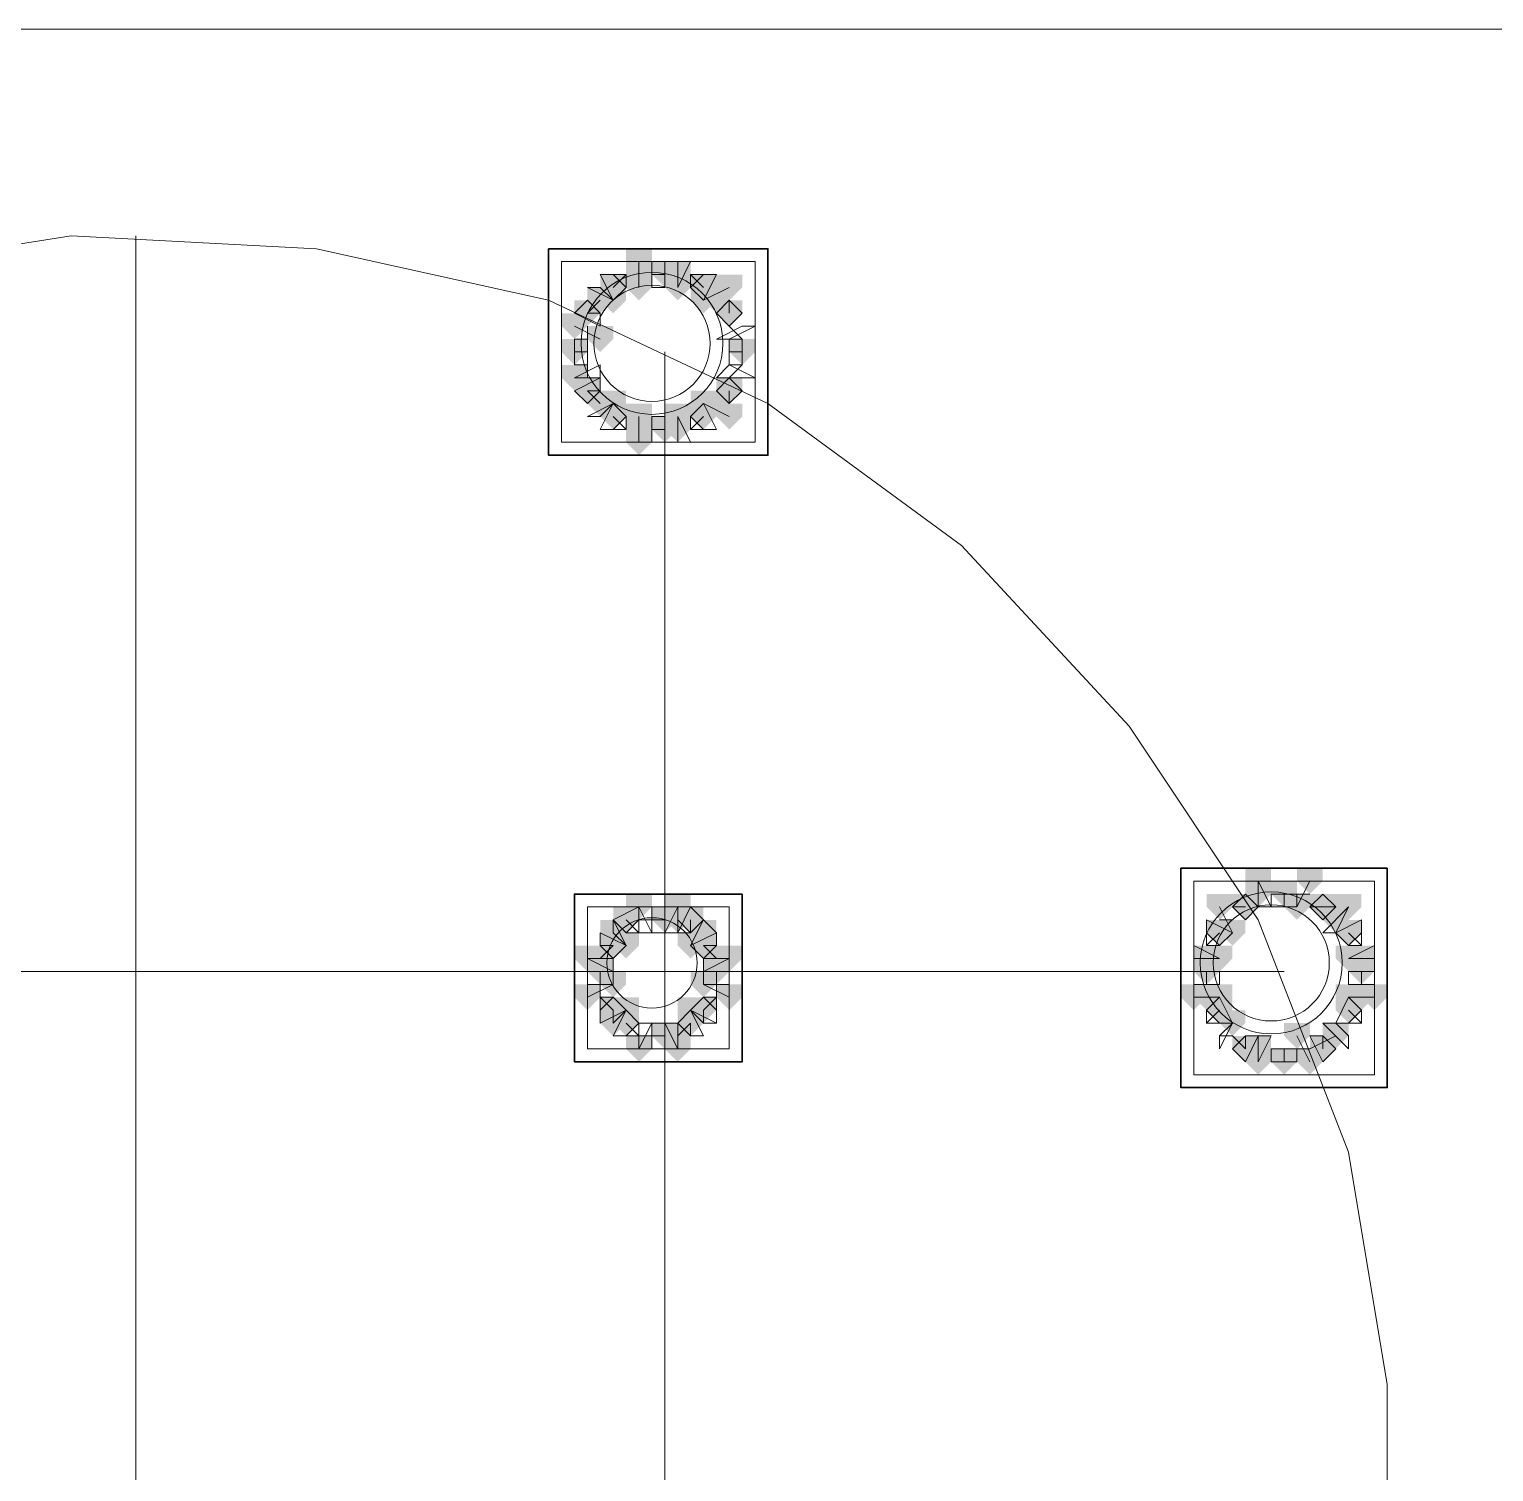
# Model space of a CAD drawing. Header units: millimetres. Extents: x 2315 to 4619, y 1334 to 1897.
# Drawn here: x 3877.55 to 3884.48, y 1554.84 to 1561.67 of the extents above; entities that cross this region are included whole.
import ezdxf

# ---------------------------------------------------------------- set-up
doc = ezdxf.new("R2010")
doc.units = ezdxf.units.MM
doc.linetypes.add('PDF_IMPORT', pattern=[1, 0.8, -0.2])
for name, color, linetype, true_color in [('PDF_10', 7, 'Continuous', 0x00b85c), ('PDF_AXIS', 7, 'Continuous', 0x00b85c), ('PDF_柱构件', 7, 'Continuous', 0x00b85c), ('PDF_转运站初步方案', 7, 'Continuous', 0x00b85c)]:
    doc.layers.add(name, color=color, linetype=linetype, true_color=true_color)
doc.layers.add('PDF_中心线层', color=1, linetype='Continuous')
doc.layers.add('PDF_粗实线层', color=7, linetype='Continuous')

msp = doc.modelspace()

# ---------------------------------------------------------------- hatches: boundary and pattern name
at = {"layer": 'PDF_10', "transparency": 33554559}
for points in [[(3880.5544, 1560.5703), (3880.4933, 1560.5703), (3880.4933, 1560.5093), (3880.5544, 1560.4482), (3880.6155, 1560.5093), (3880.6155, 1560.5703)], [(3880.5544, 1560.5703), (3880.4933, 1560.5703), (3880.4933, 1560.5093), (3880.5544, 1560.4482), (3880.6155, 1560.5093), (3880.6155, 1560.5703)], [(3880.3101, 1560.5093), (3880.249, 1560.5093), (3880.249, 1560.4482), (3880.3101, 1560.3871), (3880.3711, 1560.4482), (3880.3711, 1560.5093)], [(3880.3101, 1560.5093), (3880.249, 1560.5093), (3880.249, 1560.4482), (3880.3101, 1560.3871), (3880.3711, 1560.4482), (3880.3711, 1560.5093)], [(3880.7376, 1560.5093), (3880.6765, 1560.5093), (3880.6765, 1560.4482), (3880.7376, 1560.3871), (3880.7987, 1560.4482), (3880.7987, 1560.5093)], [(3880.7376, 1560.5093), (3880.6765, 1560.5093), (3880.6765, 1560.4482), (3880.7376, 1560.3871), (3880.7987, 1560.4482), (3880.7987, 1560.5093)], [(3880.1879, 1560.3871), (3880.1268, 1560.3871), (3880.1268, 1560.326), (3880.1879, 1560.2649), (3880.249, 1560.326), (3880.249, 1560.3871)], [(3880.1879, 1560.3871), (3880.1268, 1560.3871), (3880.1268, 1560.326), (3880.1879, 1560.2649), (3880.249, 1560.326), (3880.249, 1560.3871)], [(3880.8598, 1560.3871), (3880.7987, 1560.3871), (3880.7987, 1560.326), (3880.8598, 1560.2649), (3880.9209, 1560.326), (3880.9209, 1560.3871)], [(3880.8598, 1560.3871), (3880.7987, 1560.3871), (3880.7987, 1560.326), (3880.8598, 1560.2649), (3880.9209, 1560.326), (3880.9209, 1560.3871)], [(3880.8598, 1560.3871), (3880.7987, 1560.3871), (3880.7987, 1560.326), (3880.8598, 1560.2649), (3880.9209, 1560.326), (3880.9209, 1560.3871)], [(3880.1268, 1560.2039), (3880.0657, 1560.2039), (3880.0657, 1560.1428), (3880.1268, 1560.0817), (3880.1879, 1560.1428), (3880.1879, 1560.2039)], [(3880.1268, 1560.2039), (3880.0657, 1560.2039), (3880.0657, 1560.1428), (3880.1268, 1560.0817), (3880.1879, 1560.1428), (3880.1879, 1560.2039)], [(3880.9209, 1560.2039), (3880.8598, 1560.2039), (3880.8598, 1560.1428), (3880.9209, 1560.0817), (3880.9819, 1560.1428), (3880.9819, 1560.2039)], [(3880.9209, 1560.2039), (3880.8598, 1560.2039), (3880.8598, 1560.1428), (3880.9209, 1560.0817), (3880.9819, 1560.1428), (3880.9819, 1560.2039)], [(3880.1879, 1560.0206), (3880.1268, 1560.0206), (3880.1268, 1559.9595), (3880.1879, 1559.8985), (3880.249, 1559.9595), (3880.249, 1560.0206)], [(3880.1879, 1560.0206), (3880.1268, 1560.0206), (3880.1268, 1559.9595), (3880.1879, 1559.8985), (3880.249, 1559.9595), (3880.249, 1560.0206)], [(3880.8598, 1560.0206), (3880.7987, 1560.0206), (3880.7987, 1559.9595), (3880.8598, 1559.8985), (3880.9209, 1559.9595), (3880.9209, 1560.0206)], [(3880.8598, 1560.0206), (3880.7987, 1560.0206), (3880.7987, 1559.9595), (3880.8598, 1559.8985), (3880.9209, 1559.9595), (3880.9209, 1560.0206)], [(3880.8598, 1560.0206), (3880.7987, 1560.0206), (3880.7987, 1559.9595), (3880.8598, 1559.8985), (3880.9209, 1559.9595), (3880.9209, 1560.0206)], [(3880.3101, 1559.8985), (3880.249, 1559.8985), (3880.249, 1559.8374), (3880.3101, 1559.7763), (3880.3711, 1559.8374), (3880.3711, 1559.8985)], [(3880.3101, 1559.8985), (3880.249, 1559.8985), (3880.249, 1559.8374), (3880.3101, 1559.7763), (3880.3711, 1559.8374), (3880.3711, 1559.8985)], [(3880.7376, 1559.8985), (3880.6765, 1559.8985), (3880.6765, 1559.8374), (3880.7376, 1559.7763), (3880.7987, 1559.8374), (3880.7987, 1559.8985)], [(3880.7376, 1559.8985), (3880.6765, 1559.8985), (3880.6765, 1559.8374), (3880.7376, 1559.7763), (3880.7987, 1559.8374), (3880.7987, 1559.8985)], [(3880.5544, 1559.8374), (3880.4933, 1559.8374), (3880.4933, 1559.7763), (3880.5544, 1559.7152), (3880.6155, 1559.7763), (3880.6155, 1559.8374)], [(3880.5544, 1559.8374), (3880.4933, 1559.8374), (3880.4933, 1559.7763), (3880.5544, 1559.7152), (3880.6155, 1559.7763), (3880.6155, 1559.8374)], [(3883.4863, 1557.6385), (3883.4252, 1557.6385), (3883.4252, 1557.5774), (3883.4863, 1557.5163), (3883.5474, 1557.5774), (3883.5474, 1557.6385)], [(3883.4863, 1557.6385), (3883.4252, 1557.6385), (3883.4252, 1557.5774), (3883.4863, 1557.5163), (3883.5474, 1557.5774), (3883.5474, 1557.6385)], [(3883.303, 1557.5774), (3883.2419, 1557.5774), (3883.2419, 1557.5163), (3883.303, 1557.4552), (3883.3641, 1557.5163), (3883.3641, 1557.5774)], [(3883.303, 1557.5774), (3883.2419, 1557.5774), (3883.2419, 1557.5163), (3883.303, 1557.4552), (3883.3641, 1557.5163), (3883.3641, 1557.5774)], [(3883.303, 1557.5774), (3883.2419, 1557.5774), (3883.2419, 1557.5163), (3883.303, 1557.4552), (3883.3641, 1557.5163), (3883.3641, 1557.5774)], [(3883.6695, 1557.5774), (3883.6084, 1557.5774), (3883.6084, 1557.5163), (3883.6695, 1557.4552), (3883.7306, 1557.5163), (3883.7306, 1557.5774)], [(3883.6695, 1557.5774), (3883.6084, 1557.5774), (3883.6084, 1557.5163), (3883.6695, 1557.4552), (3883.7306, 1557.5163), (3883.7306, 1557.5774)], [(3883.6695, 1557.5774), (3883.6084, 1557.5774), (3883.6084, 1557.5163), (3883.6695, 1557.4552), (3883.7306, 1557.5163), (3883.7306, 1557.5774)], [(3880.3711, 1557.5163), (3880.3101, 1557.5163), (3880.3101, 1557.4552), (3880.3711, 1557.3941), (3880.4322, 1557.4552), (3880.4322, 1557.5163)], [(3880.3711, 1557.5163), (3880.3101, 1557.5163), (3880.3101, 1557.4552), (3880.3711, 1557.3941), (3880.4322, 1557.4552), (3880.4322, 1557.5163)], [(3880.5544, 1557.5163), (3880.4933, 1557.5163), (3880.4933, 1557.4552), (3880.5544, 1557.3941), (3880.6155, 1557.4552), (3880.6155, 1557.5163)], [(3880.5544, 1557.5163), (3880.4933, 1557.5163), (3880.4933, 1557.4552), (3880.5544, 1557.3941), (3880.6155, 1557.4552), (3880.6155, 1557.5163)], [(3880.6765, 1557.5163), (3880.6155, 1557.5163), (3880.6155, 1557.4552), (3880.6765, 1557.3941), (3880.7376, 1557.4552), (3880.7376, 1557.5163)], [(3880.6765, 1557.5163), (3880.6155, 1557.5163), (3880.6155, 1557.4552), (3880.6765, 1557.3941), (3880.7376, 1557.4552), (3880.7376, 1557.5163)], [(3883.1809, 1557.4552), (3883.1198, 1557.4552), (3883.1198, 1557.3941), (3883.1809, 1557.333), (3883.2419, 1557.3941), (3883.2419, 1557.4552)], [(3883.1809, 1557.4552), (3883.1198, 1557.4552), (3883.1198, 1557.3941), (3883.1809, 1557.333), (3883.2419, 1557.3941), (3883.2419, 1557.4552)], [(3883.7917, 1557.4552), (3883.7306, 1557.4552), (3883.7306, 1557.3941), (3883.7917, 1557.333), (3883.8528, 1557.3941), (3883.8528, 1557.4552)], [(3883.7917, 1557.4552), (3883.7306, 1557.4552), (3883.7306, 1557.3941), (3883.7917, 1557.333), (3883.8528, 1557.3941), (3883.8528, 1557.4552)], [(3880.3101, 1557.3941), (3880.249, 1557.3941), (3880.249, 1557.333), (3880.3101, 1557.272), (3880.3711, 1557.333), (3880.3711, 1557.3941)], [(3880.3101, 1557.3941), (3880.249, 1557.3941), (3880.249, 1557.333), (3880.3101, 1557.272), (3880.3711, 1557.333), (3880.3711, 1557.3941)], [(3880.7376, 1557.3941), (3880.6765, 1557.3941), (3880.6765, 1557.333), (3880.7376, 1557.272), (3880.7987, 1557.333), (3880.7987, 1557.3941)], [(3880.7376, 1557.3941), (3880.6765, 1557.3941), (3880.6765, 1557.333), (3880.7376, 1557.272), (3880.7987, 1557.333), (3880.7987, 1557.3941)], [(3880.249, 1557.272), (3880.1879, 1557.272), (3880.1879, 1557.2109), (3880.249, 1557.1498), (3880.3101, 1557.2109), (3880.3101, 1557.272)], [(3880.249, 1557.272), (3880.1879, 1557.272), (3880.1879, 1557.2109), (3880.249, 1557.1498), (3880.3101, 1557.2109), (3880.3101, 1557.272)], [(3880.249, 1557.272), (3880.1879, 1557.272), (3880.1879, 1557.2109), (3880.249, 1557.1498), (3880.3101, 1557.2109), (3880.3101, 1557.272)], [(3880.7987, 1557.272), (3880.7376, 1557.272), (3880.7376, 1557.2109), (3880.7987, 1557.1498), (3880.8598, 1557.2109), (3880.8598, 1557.272)], [(3880.7987, 1557.272), (3880.7376, 1557.272), (3880.7376, 1557.2109), (3880.7987, 1557.1498), (3880.8598, 1557.2109), (3880.8598, 1557.272)], [(3880.7987, 1557.272), (3880.7376, 1557.272), (3880.7376, 1557.2109), (3880.7987, 1557.1498), (3880.8598, 1557.2109), (3880.8598, 1557.272)], [(3883.1198, 1557.272), (3883.0587, 1557.272), (3883.0587, 1557.2109), (3883.1198, 1557.1498), (3883.1809, 1557.2109), (3883.1809, 1557.272)], [(3883.1198, 1557.272), (3883.0587, 1557.272), (3883.0587, 1557.2109), (3883.1198, 1557.1498), (3883.1809, 1557.2109), (3883.1809, 1557.272)], [(3883.8528, 1557.272), (3883.7917, 1557.272), (3883.7917, 1557.2109), (3883.8528, 1557.1498), (3883.9138, 1557.2109), (3883.9138, 1557.272)], [(3883.8528, 1557.272), (3883.7917, 1557.272), (3883.7917, 1557.2109), (3883.8528, 1557.1498), (3883.9138, 1557.2109), (3883.9138, 1557.272)], [(3883.8528, 1557.272), (3883.7917, 1557.272), (3883.7917, 1557.2109), (3883.8528, 1557.1498), (3883.9138, 1557.2109), (3883.9138, 1557.272)], [(3880.3101, 1557.0887), (3880.249, 1557.0887), (3880.249, 1557.0276), (3880.3101, 1556.9666), (3880.3711, 1557.0276), (3880.3711, 1557.0887)], [(3880.3101, 1557.0887), (3880.249, 1557.0887), (3880.249, 1557.0276), (3880.3101, 1556.9666), (3880.3711, 1557.0276), (3880.3711, 1557.0887)], [(3880.7376, 1557.0887), (3880.6765, 1557.0887), (3880.6765, 1557.0276), (3880.7376, 1556.9666), (3880.7987, 1557.0276), (3880.7987, 1557.0887)], [(3880.7376, 1557.0887), (3880.6765, 1557.0887), (3880.6765, 1557.0276), (3880.7376, 1556.9666), (3880.7987, 1557.0276), (3880.7987, 1557.0887)], [(3883.1809, 1557.0887), (3883.1198, 1557.0887), (3883.1198, 1557.0276), (3883.1809, 1556.9666), (3883.2419, 1557.0276), (3883.2419, 1557.0887)], [(3883.1809, 1557.0887), (3883.1198, 1557.0887), (3883.1198, 1557.0276), (3883.1809, 1556.9666), (3883.2419, 1557.0276), (3883.2419, 1557.0887)], [(3883.7917, 1557.0887), (3883.7306, 1557.0887), (3883.7306, 1557.0276), (3883.7917, 1556.9666), (3883.8528, 1557.0276), (3883.8528, 1557.0887)], [(3883.7917, 1557.0887), (3883.7306, 1557.0887), (3883.7306, 1557.0276), (3883.7917, 1556.9666), (3883.8528, 1557.0276), (3883.8528, 1557.0887)], [(3880.3711, 1557.0276), (3880.3101, 1557.0276), (3880.3101, 1556.9666), (3880.3711, 1556.9055), (3880.4322, 1556.9666), (3880.4322, 1557.0276)], [(3880.3711, 1557.0276), (3880.3101, 1557.0276), (3880.3101, 1556.9666), (3880.3711, 1556.9055), (3880.4322, 1556.9666), (3880.4322, 1557.0276)], [(3880.6765, 1557.0276), (3880.6155, 1557.0276), (3880.6155, 1556.9666), (3880.6765, 1556.9055), (3880.7376, 1556.9666), (3880.7376, 1557.0276)], [(3880.6765, 1557.0276), (3880.6155, 1557.0276), (3880.6155, 1556.9666), (3880.6765, 1556.9055), (3880.7376, 1556.9666), (3880.7376, 1557.0276)], [(3880.5544, 1556.9666), (3880.4933, 1556.9666), (3880.4933, 1556.9055), (3880.5544, 1556.8444), (3880.6155, 1556.9055), (3880.6155, 1556.9666)], [(3880.5544, 1556.9666), (3880.4933, 1556.9666), (3880.4933, 1556.9055), (3880.5544, 1556.8444), (3880.6155, 1556.9055), (3880.6155, 1556.9666)], [(3883.303, 1556.9055), (3883.2419, 1556.9055), (3883.2419, 1556.8444), (3883.303, 1556.7833), (3883.3641, 1556.8444), (3883.3641, 1556.9055)], [(3883.303, 1556.9055), (3883.2419, 1556.9055), (3883.2419, 1556.8444), (3883.303, 1556.7833), (3883.3641, 1556.8444), (3883.3641, 1556.9055)], [(3883.4863, 1556.8444), (3883.4252, 1556.8444), (3883.4252, 1556.7833), (3883.4863, 1556.7222), (3883.5474, 1556.7833), (3883.5474, 1556.8444)], [(3883.4863, 1556.8444), (3883.4252, 1556.8444), (3883.4252, 1556.7833), (3883.4863, 1556.7222), (3883.5474, 1556.7833), (3883.5474, 1556.8444)], [(3883.6695, 1556.9055), (3883.6084, 1556.9055), (3883.6084, 1556.8444), (3883.6695, 1556.7833), (3883.7306, 1556.8444), (3883.7306, 1556.9055)], [(3883.6695, 1556.9055), (3883.6084, 1556.9055), (3883.6084, 1556.8444), (3883.6695, 1556.7833), (3883.7306, 1556.8444), (3883.7306, 1556.9055)]]:
    msp.add_hatch(color=6, dxfattribs=at).paths.add_polyline_path(points)
at = {"layer": 'PDF_柱构件', "transparency": 33554559}
for points in [[(3880.4322, 1560.6314), (3880.3711, 1560.6314), (3880.3711, 1560.5703), (3880.4322, 1560.5093), (3880.4933, 1560.5703), (3880.4933, 1560.6314)], [(3880.4322, 1560.5703), (3880.3711, 1560.5703), (3880.3711, 1560.5093), (3880.4322, 1560.4482), (3880.4933, 1560.5093), (3880.4933, 1560.5703)], [(3880.6155, 1560.5703), (3880.5544, 1560.5703), (3880.5544, 1560.5093), (3880.6155, 1560.4482), (3880.6765, 1560.5093), (3880.6765, 1560.5703)], [(3880.249, 1560.4482), (3880.1879, 1560.4482), (3880.1879, 1560.3871), (3880.249, 1560.326), (3880.3101, 1560.3871), (3880.3101, 1560.4482)], [(3880.3101, 1560.4482), (3880.249, 1560.4482), (3880.249, 1560.3871), (3880.3101, 1560.326), (3880.3711, 1560.3871), (3880.3711, 1560.4482)], [(3880.4322, 1560.5093), (3880.3711, 1560.5093), (3880.3711, 1560.4482), (3880.4322, 1560.3871), (3880.4933, 1560.4482), (3880.4933, 1560.5093)], [(3880.6155, 1560.5093), (3880.5544, 1560.5093), (3880.5544, 1560.4482), (3880.6155, 1560.3871), (3880.6765, 1560.4482), (3880.6765, 1560.5093)], [(3880.7376, 1560.4482), (3880.6765, 1560.4482), (3880.6765, 1560.3871), (3880.7376, 1560.326), (3880.7987, 1560.3871), (3880.7987, 1560.4482)], [(3880.7987, 1560.4482), (3880.7376, 1560.4482), (3880.7376, 1560.3871), (3880.7987, 1560.326), (3880.8598, 1560.3871), (3880.8598, 1560.4482)], [(3880.8598, 1560.5093), (3880.7987, 1560.5093), (3880.7987, 1560.4482), (3880.8598, 1560.3871), (3880.9209, 1560.4482), (3880.9209, 1560.5093)], [(3880.1268, 1560.326), (3880.0657, 1560.326), (3880.0657, 1560.2649), (3880.1268, 1560.2039), (3880.1879, 1560.2649), (3880.1879, 1560.326)], [(3880.249, 1560.2649), (3880.1879, 1560.2649), (3880.1879, 1560.2039), (3880.249, 1560.1428), (3880.3101, 1560.2039), (3880.3101, 1560.2649)], [(3880.1268, 1560.0817), (3880.0657, 1560.0817), (3880.0657, 1560.0206), (3880.1268, 1559.9595), (3880.1879, 1560.0206), (3880.1879, 1560.0817)], [(3880.249, 1559.9595), (3880.1879, 1559.9595), (3880.1879, 1559.8985), (3880.249, 1559.8374), (3880.3101, 1559.8985), (3880.3101, 1559.9595)], [(3880.3101, 1559.9595), (3880.249, 1559.9595), (3880.249, 1559.8985), (3880.3101, 1559.8374), (3880.3711, 1559.8985), (3880.3711, 1559.9595)], [(3880.4322, 1559.8985), (3880.3711, 1559.8985), (3880.3711, 1559.8374), (3880.4322, 1559.7763), (3880.4933, 1559.8374), (3880.4933, 1559.8985)], [(3880.6155, 1559.8985), (3880.5544, 1559.8985), (3880.5544, 1559.8374), (3880.6155, 1559.7763), (3880.6765, 1559.8374), (3880.6765, 1559.8985)], [(3880.7376, 1559.9595), (3880.6765, 1559.9595), (3880.6765, 1559.8985), (3880.7376, 1559.8374), (3880.7987, 1559.8985), (3880.7987, 1559.9595)], [(3880.7987, 1559.9595), (3880.7376, 1559.9595), (3880.7376, 1559.8985), (3880.7987, 1559.8374), (3880.8598, 1559.8985), (3880.8598, 1559.9595)], [(3880.8598, 1559.8985), (3880.7987, 1559.8985), (3880.7987, 1559.8374), (3880.8598, 1559.7763), (3880.9209, 1559.8374), (3880.9209, 1559.8985)], [(3880.4322, 1559.8374), (3880.3711, 1559.8374), (3880.3711, 1559.7763), (3880.4322, 1559.7152), (3880.4933, 1559.7763), (3880.4933, 1559.8374)], [(3880.6155, 1559.8374), (3880.5544, 1559.8374), (3880.5544, 1559.7763), (3880.6155, 1559.7152), (3880.6765, 1559.7763), (3880.6765, 1559.8374)], [(3880.4322, 1559.7763), (3880.3711, 1559.7763), (3880.3711, 1559.7152), (3880.4322, 1559.6541), (3880.4933, 1559.7152), (3880.4933, 1559.7763)], [(3883.3641, 1557.6995), (3883.303, 1557.6995), (3883.303, 1557.6385), (3883.3641, 1557.5774), (3883.4252, 1557.6385), (3883.4252, 1557.6995)], [(3883.6084, 1557.6995), (3883.5474, 1557.6995), (3883.5474, 1557.6385), (3883.6084, 1557.5774), (3883.6695, 1557.6385), (3883.6695, 1557.6995)], [(3883.3641, 1557.6385), (3883.303, 1557.6385), (3883.303, 1557.5774), (3883.3641, 1557.5163), (3883.4252, 1557.5774), (3883.4252, 1557.6385)], [(3880.4322, 1557.5774), (3880.3711, 1557.5774), (3880.3711, 1557.5163), (3880.4322, 1557.4552), (3880.4933, 1557.5163), (3880.4933, 1557.5774)], [(3880.6155, 1557.5774), (3880.5544, 1557.5774), (3880.5544, 1557.5163), (3880.6155, 1557.4552), (3880.6765, 1557.5163), (3880.6765, 1557.5774)], [(3883.1809, 1557.5774), (3883.1198, 1557.5774), (3883.1198, 1557.5163), (3883.1809, 1557.4552), (3883.2419, 1557.5163), (3883.2419, 1557.5774)], [(3883.5474, 1557.5774), (3883.4863, 1557.5774), (3883.4863, 1557.5163), (3883.5474, 1557.4552), (3883.6084, 1557.5163), (3883.6084, 1557.5774)], [(3883.7917, 1557.5774), (3883.7306, 1557.5774), (3883.7306, 1557.5163), (3883.7917, 1557.4552), (3883.8528, 1557.5163), (3883.8528, 1557.5774)], [(3880.6155, 1557.5163), (3880.5544, 1557.5163), (3880.5544, 1557.4552), (3880.6155, 1557.3941), (3880.6765, 1557.4552), (3880.6765, 1557.5163)], [(3883.7306, 1557.5163), (3883.6695, 1557.5163), (3883.6695, 1557.4552), (3883.7306, 1557.3941), (3883.7917, 1557.4552), (3883.7917, 1557.5163)], [(3880.3101, 1557.4552), (3880.249, 1557.4552), (3880.249, 1557.3941), (3880.3101, 1557.333), (3880.3711, 1557.3941), (3880.3711, 1557.4552)], [(3880.7376, 1557.4552), (3880.6765, 1557.4552), (3880.6765, 1557.3941), (3880.7376, 1557.333), (3880.7987, 1557.3941), (3880.7987, 1557.4552)], [(3883.2419, 1557.4552), (3883.1809, 1557.4552), (3883.1809, 1557.3941), (3883.2419, 1557.333), (3883.303, 1557.3941), (3883.303, 1557.4552)], [(3880.1879, 1557.333), (3880.1268, 1557.333), (3880.1268, 1557.272), (3880.1879, 1557.2109), (3880.249, 1557.272), (3880.249, 1557.333)], [(3880.249, 1557.333), (3880.1879, 1557.333), (3880.1879, 1557.272), (3880.249, 1557.2109), (3880.3101, 1557.272), (3880.3101, 1557.333)], [(3880.3711, 1557.3941), (3880.3101, 1557.3941), (3880.3101, 1557.333), (3880.3711, 1557.272), (3880.4322, 1557.333), (3880.4322, 1557.3941)], [(3880.6765, 1557.3941), (3880.6155, 1557.3941), (3880.6155, 1557.333), (3880.6765, 1557.272), (3880.7376, 1557.333), (3880.7376, 1557.3941)], [(3880.7987, 1557.333), (3880.7376, 1557.333), (3880.7376, 1557.272), (3880.7987, 1557.2109), (3880.8598, 1557.272), (3880.8598, 1557.333)], [(3880.8598, 1557.333), (3880.7987, 1557.333), (3880.7987, 1557.272), (3880.8598, 1557.2109), (3880.9209, 1557.272), (3880.9209, 1557.333)], [(3883.1198, 1557.333), (3883.0587, 1557.333), (3883.0587, 1557.272), (3883.1198, 1557.2109), (3883.1809, 1557.272), (3883.1809, 1557.333)], [(3883.1809, 1557.333), (3883.1198, 1557.333), (3883.1198, 1557.272), (3883.1809, 1557.2109), (3883.2419, 1557.272), (3883.2419, 1557.333)], [(3883.7917, 1557.333), (3883.7306, 1557.333), (3883.7306, 1557.272), (3883.7917, 1557.2109), (3883.8528, 1557.272), (3883.8528, 1557.333)], [(3883.8528, 1557.333), (3883.7917, 1557.333), (3883.7917, 1557.272), (3883.8528, 1557.2109), (3883.9138, 1557.272), (3883.9138, 1557.333)], [(3880.3101, 1557.2109), (3880.249, 1557.2109), (3880.249, 1557.1498), (3880.3101, 1557.0887), (3880.3711, 1557.1498), (3880.3711, 1557.2109)], [(3880.7376, 1557.2109), (3880.6765, 1557.2109), (3880.6765, 1557.1498), (3880.7376, 1557.0887), (3880.7987, 1557.1498), (3880.7987, 1557.2109)], [(3880.1879, 1557.1498), (3880.1268, 1557.1498), (3880.1268, 1557.0887), (3880.1879, 1557.0276), (3880.249, 1557.0887), (3880.249, 1557.1498)], [(3880.8598, 1557.1498), (3880.7987, 1557.1498), (3880.7987, 1557.0887), (3880.8598, 1557.0276), (3880.9209, 1557.0887), (3880.9209, 1557.1498)], [(3883.0587, 1557.1498), (3882.9976, 1557.1498), (3882.9976, 1557.0887), (3883.0587, 1557.0276), (3883.1198, 1557.0887), (3883.1198, 1557.1498)], [(3883.1198, 1557.1498), (3883.0587, 1557.1498), (3883.0587, 1557.0887), (3883.1198, 1557.0276), (3883.1809, 1557.0887), (3883.1809, 1557.1498)], [(3883.1809, 1557.1498), (3883.1198, 1557.1498), (3883.1198, 1557.0887), (3883.1809, 1557.0276), (3883.2419, 1557.0887), (3883.2419, 1557.1498)], [(3883.7917, 1557.1498), (3883.7306, 1557.1498), (3883.7306, 1557.0887), (3883.7917, 1557.0276), (3883.8528, 1557.0887), (3883.8528, 1557.1498)], [(3883.8528, 1557.1498), (3883.7917, 1557.1498), (3883.7917, 1557.0887), (3883.8528, 1557.0276), (3883.9138, 1557.0887), (3883.9138, 1557.1498)], [(3883.9138, 1557.1498), (3883.8528, 1557.1498), (3883.8528, 1557.0887), (3883.9138, 1557.0276), (3883.9749, 1557.0887), (3883.9749, 1557.1498)], [(3880.3711, 1557.0887), (3880.3101, 1557.0887), (3880.3101, 1557.0276), (3880.3711, 1556.9666), (3880.4322, 1557.0276), (3880.4322, 1557.0887)], [(3880.6765, 1557.0887), (3880.6155, 1557.0887), (3880.6155, 1557.0276), (3880.6765, 1556.9666), (3880.7376, 1557.0276), (3880.7376, 1557.0887)], [(3880.3101, 1557.0276), (3880.249, 1557.0276), (3880.249, 1556.9666), (3880.3101, 1556.9055), (3880.3711, 1556.9666), (3880.3711, 1557.0276)], [(3883.2419, 1557.0276), (3883.1809, 1557.0276), (3883.1809, 1556.9666), (3883.2419, 1556.9055), (3883.303, 1556.9666), (3883.303, 1557.0276)], [(3880.6155, 1556.9666), (3880.5544, 1556.9666), (3880.5544, 1556.9055), (3880.6155, 1556.8444), (3880.6765, 1556.9055), (3880.6765, 1556.9666)], [(3883.5474, 1556.9666), (3883.4863, 1556.9666), (3883.4863, 1556.9055), (3883.5474, 1556.8444), (3883.6084, 1556.9055), (3883.6084, 1556.9666)], [(3883.7306, 1556.9666), (3883.6695, 1556.9666), (3883.6695, 1556.9055), (3883.7306, 1556.8444), (3883.7917, 1556.9055), (3883.7917, 1556.9666)], [(3880.4322, 1556.9055), (3880.3711, 1556.9055), (3880.3711, 1556.8444), (3880.4322, 1556.7833), (3880.4933, 1556.8444), (3880.4933, 1556.9055)], [(3880.6155, 1556.9055), (3880.5544, 1556.9055), (3880.5544, 1556.8444), (3880.6155, 1556.7833), (3880.6765, 1556.8444), (3880.6765, 1556.9055)], [(3883.3641, 1556.9055), (3883.303, 1556.9055), (3883.303, 1556.8444), (3883.3641, 1556.7833), (3883.4252, 1556.8444), (3883.4252, 1556.9055)], [(3883.3641, 1556.8444), (3883.303, 1556.8444), (3883.303, 1556.7833), (3883.3641, 1556.7222), (3883.4252, 1556.7833), (3883.4252, 1556.8444)], [(3883.6084, 1556.8444), (3883.5474, 1556.8444), (3883.5474, 1556.7833), (3883.6084, 1556.7222), (3883.6695, 1556.7833), (3883.6695, 1556.8444)]]:
    msp.add_hatch(color=6, dxfattribs=at).paths.add_polyline_path(points)
at = {"layer": 'PDF_转运站初步方案', "transparency": 33554559}
for points in [[(3880.5544, 1560.5703), (3880.4933, 1560.5703), (3880.4933, 1560.5093), (3880.5544, 1560.4482), (3880.6155, 1560.5093), (3880.6155, 1560.5703)], [(3880.5544, 1560.5703), (3880.4933, 1560.5703), (3880.4933, 1560.5093), (3880.5544, 1560.4482), (3880.6155, 1560.5093), (3880.6155, 1560.5703)], [(3880.3101, 1560.5093), (3880.249, 1560.5093), (3880.249, 1560.4482), (3880.3101, 1560.3871), (3880.3711, 1560.4482), (3880.3711, 1560.5093)], [(3880.3101, 1560.5093), (3880.249, 1560.5093), (3880.249, 1560.4482), (3880.3101, 1560.3871), (3880.3711, 1560.4482), (3880.3711, 1560.5093)], [(3880.7376, 1560.5093), (3880.6765, 1560.5093), (3880.6765, 1560.4482), (3880.7376, 1560.3871), (3880.7987, 1560.4482), (3880.7987, 1560.5093)], [(3880.7376, 1560.5093), (3880.6765, 1560.5093), (3880.6765, 1560.4482), (3880.7376, 1560.3871), (3880.7987, 1560.4482), (3880.7987, 1560.5093)], [(3880.1879, 1560.3871), (3880.1268, 1560.3871), (3880.1268, 1560.326), (3880.1879, 1560.2649), (3880.249, 1560.326), (3880.249, 1560.3871)], [(3880.1879, 1560.3871), (3880.1268, 1560.3871), (3880.1268, 1560.326), (3880.1879, 1560.2649), (3880.249, 1560.326), (3880.249, 1560.3871)], [(3880.8598, 1560.3871), (3880.7987, 1560.3871), (3880.7987, 1560.326), (3880.8598, 1560.2649), (3880.9209, 1560.326), (3880.9209, 1560.3871)], [(3880.8598, 1560.3871), (3880.7987, 1560.3871), (3880.7987, 1560.326), (3880.8598, 1560.2649), (3880.9209, 1560.326), (3880.9209, 1560.3871)], [(3880.1268, 1560.2039), (3880.0657, 1560.2039), (3880.0657, 1560.1428), (3880.1268, 1560.0817), (3880.1879, 1560.1428), (3880.1879, 1560.2039)], [(3880.1268, 1560.2039), (3880.0657, 1560.2039), (3880.0657, 1560.1428), (3880.1268, 1560.0817), (3880.1879, 1560.1428), (3880.1879, 1560.2039)], [(3880.9209, 1560.2039), (3880.8598, 1560.2039), (3880.8598, 1560.1428), (3880.9209, 1560.0817), (3880.9819, 1560.1428), (3880.9819, 1560.2039)], [(3880.9209, 1560.2039), (3880.8598, 1560.2039), (3880.8598, 1560.1428), (3880.9209, 1560.0817), (3880.9819, 1560.1428), (3880.9819, 1560.2039)], [(3880.1879, 1560.0206), (3880.1268, 1560.0206), (3880.1268, 1559.9595), (3880.1879, 1559.8985), (3880.249, 1559.9595), (3880.249, 1560.0206)], [(3880.1879, 1560.0206), (3880.1268, 1560.0206), (3880.1268, 1559.9595), (3880.1879, 1559.8985), (3880.249, 1559.9595), (3880.249, 1560.0206)], [(3880.8598, 1560.0206), (3880.7987, 1560.0206), (3880.7987, 1559.9595), (3880.8598, 1559.8985), (3880.9209, 1559.9595), (3880.9209, 1560.0206)], [(3880.8598, 1560.0206), (3880.7987, 1560.0206), (3880.7987, 1559.9595), (3880.8598, 1559.8985), (3880.9209, 1559.9595), (3880.9209, 1560.0206)], [(3880.3101, 1559.8985), (3880.249, 1559.8985), (3880.249, 1559.8374), (3880.3101, 1559.7763), (3880.3711, 1559.8374), (3880.3711, 1559.8985)], [(3880.3101, 1559.8985), (3880.249, 1559.8985), (3880.249, 1559.8374), (3880.3101, 1559.7763), (3880.3711, 1559.8374), (3880.3711, 1559.8985)], [(3880.7376, 1559.8985), (3880.6765, 1559.8985), (3880.6765, 1559.8374), (3880.7376, 1559.7763), (3880.7987, 1559.8374), (3880.7987, 1559.8985)], [(3880.7376, 1559.8985), (3880.6765, 1559.8985), (3880.6765, 1559.8374), (3880.7376, 1559.7763), (3880.7987, 1559.8374), (3880.7987, 1559.8985)], [(3880.5544, 1559.8374), (3880.4933, 1559.8374), (3880.4933, 1559.7763), (3880.5544, 1559.7152), (3880.6155, 1559.7763), (3880.6155, 1559.8374)], [(3880.5544, 1559.8374), (3880.4933, 1559.8374), (3880.4933, 1559.7763), (3880.5544, 1559.7152), (3880.6155, 1559.7763), (3880.6155, 1559.8374)], [(3883.4863, 1557.6385), (3883.4252, 1557.6385), (3883.4252, 1557.5774), (3883.4863, 1557.5163), (3883.5474, 1557.5774), (3883.5474, 1557.6385)], [(3883.4863, 1557.6385), (3883.4252, 1557.6385), (3883.4252, 1557.5774), (3883.4863, 1557.5163), (3883.5474, 1557.5774), (3883.5474, 1557.6385)], [(3883.303, 1557.5774), (3883.2419, 1557.5774), (3883.2419, 1557.5163), (3883.303, 1557.4552), (3883.3641, 1557.5163), (3883.3641, 1557.5774)], [(3883.303, 1557.5774), (3883.2419, 1557.5774), (3883.2419, 1557.5163), (3883.303, 1557.4552), (3883.3641, 1557.5163), (3883.3641, 1557.5774)], [(3883.6695, 1557.5774), (3883.6084, 1557.5774), (3883.6084, 1557.5163), (3883.6695, 1557.4552), (3883.7306, 1557.5163), (3883.7306, 1557.5774)], [(3883.6695, 1557.5774), (3883.6084, 1557.5774), (3883.6084, 1557.5163), (3883.6695, 1557.4552), (3883.7306, 1557.5163), (3883.7306, 1557.5774)], [(3880.3711, 1557.5163), (3880.3101, 1557.5163), (3880.3101, 1557.4552), (3880.3711, 1557.3941), (3880.4322, 1557.4552), (3880.4322, 1557.5163)], [(3880.3711, 1557.5163), (3880.3101, 1557.5163), (3880.3101, 1557.4552), (3880.3711, 1557.3941), (3880.4322, 1557.4552), (3880.4322, 1557.5163)], [(3880.5544, 1557.5163), (3880.4933, 1557.5163), (3880.4933, 1557.4552), (3880.5544, 1557.3941), (3880.6155, 1557.4552), (3880.6155, 1557.5163)], [(3880.5544, 1557.5163), (3880.4933, 1557.5163), (3880.4933, 1557.4552), (3880.5544, 1557.3941), (3880.6155, 1557.4552), (3880.6155, 1557.5163)], [(3880.6765, 1557.5163), (3880.6155, 1557.5163), (3880.6155, 1557.4552), (3880.6765, 1557.3941), (3880.7376, 1557.4552), (3880.7376, 1557.5163)], [(3880.6765, 1557.5163), (3880.6155, 1557.5163), (3880.6155, 1557.4552), (3880.6765, 1557.3941), (3880.7376, 1557.4552), (3880.7376, 1557.5163)], [(3883.1809, 1557.4552), (3883.1198, 1557.4552), (3883.1198, 1557.3941), (3883.1809, 1557.333), (3883.2419, 1557.3941), (3883.2419, 1557.4552)], [(3883.1809, 1557.4552), (3883.1198, 1557.4552), (3883.1198, 1557.3941), (3883.1809, 1557.333), (3883.2419, 1557.3941), (3883.2419, 1557.4552)], [(3883.7917, 1557.4552), (3883.7306, 1557.4552), (3883.7306, 1557.3941), (3883.7917, 1557.333), (3883.8528, 1557.3941), (3883.8528, 1557.4552)], [(3883.7917, 1557.4552), (3883.7306, 1557.4552), (3883.7306, 1557.3941), (3883.7917, 1557.333), (3883.8528, 1557.3941), (3883.8528, 1557.4552)], [(3880.3101, 1557.3941), (3880.249, 1557.3941), (3880.249, 1557.333), (3880.3101, 1557.272), (3880.3711, 1557.333), (3880.3711, 1557.3941)], [(3880.3101, 1557.3941), (3880.249, 1557.3941), (3880.249, 1557.333), (3880.3101, 1557.272), (3880.3711, 1557.333), (3880.3711, 1557.3941)], [(3880.7376, 1557.3941), (3880.6765, 1557.3941), (3880.6765, 1557.333), (3880.7376, 1557.272), (3880.7987, 1557.333), (3880.7987, 1557.3941)], [(3880.7376, 1557.3941), (3880.6765, 1557.3941), (3880.6765, 1557.333), (3880.7376, 1557.272), (3880.7987, 1557.333), (3880.7987, 1557.3941)], [(3880.249, 1557.272), (3880.1879, 1557.272), (3880.1879, 1557.2109), (3880.249, 1557.1498), (3880.3101, 1557.2109), (3880.3101, 1557.272)], [(3880.249, 1557.272), (3880.1879, 1557.272), (3880.1879, 1557.2109), (3880.249, 1557.1498), (3880.3101, 1557.2109), (3880.3101, 1557.272)], [(3880.7987, 1557.272), (3880.7376, 1557.272), (3880.7376, 1557.2109), (3880.7987, 1557.1498), (3880.8598, 1557.2109), (3880.8598, 1557.272)], [(3880.7987, 1557.272), (3880.7376, 1557.272), (3880.7376, 1557.2109), (3880.7987, 1557.1498), (3880.8598, 1557.2109), (3880.8598, 1557.272)], [(3883.1198, 1557.272), (3883.0587, 1557.272), (3883.0587, 1557.2109), (3883.1198, 1557.1498), (3883.1809, 1557.2109), (3883.1809, 1557.272)], [(3883.1198, 1557.272), (3883.0587, 1557.272), (3883.0587, 1557.2109), (3883.1198, 1557.1498), (3883.1809, 1557.2109), (3883.1809, 1557.272)], [(3883.8528, 1557.272), (3883.7917, 1557.272), (3883.7917, 1557.2109), (3883.8528, 1557.1498), (3883.9138, 1557.2109), (3883.9138, 1557.272)], [(3883.8528, 1557.272), (3883.7917, 1557.272), (3883.7917, 1557.2109), (3883.8528, 1557.1498), (3883.9138, 1557.2109), (3883.9138, 1557.272)], [(3880.3101, 1557.0887), (3880.249, 1557.0887), (3880.249, 1557.0276), (3880.3101, 1556.9666), (3880.3711, 1557.0276), (3880.3711, 1557.0887)], [(3880.3101, 1557.0887), (3880.249, 1557.0887), (3880.249, 1557.0276), (3880.3101, 1556.9666), (3880.3711, 1557.0276), (3880.3711, 1557.0887)], [(3880.7376, 1557.0887), (3880.6765, 1557.0887), (3880.6765, 1557.0276), (3880.7376, 1556.9666), (3880.7987, 1557.0276), (3880.7987, 1557.0887)], [(3880.7376, 1557.0887), (3880.6765, 1557.0887), (3880.6765, 1557.0276), (3880.7376, 1556.9666), (3880.7987, 1557.0276), (3880.7987, 1557.0887)], [(3883.1809, 1557.0887), (3883.1198, 1557.0887), (3883.1198, 1557.0276), (3883.1809, 1556.9666), (3883.2419, 1557.0276), (3883.2419, 1557.0887)], [(3883.1809, 1557.0887), (3883.1198, 1557.0887), (3883.1198, 1557.0276), (3883.1809, 1556.9666), (3883.2419, 1557.0276), (3883.2419, 1557.0887)], [(3883.7917, 1557.0887), (3883.7306, 1557.0887), (3883.7306, 1557.0276), (3883.7917, 1556.9666), (3883.8528, 1557.0276), (3883.8528, 1557.0887)], [(3883.7917, 1557.0887), (3883.7306, 1557.0887), (3883.7306, 1557.0276), (3883.7917, 1556.9666), (3883.8528, 1557.0276), (3883.8528, 1557.0887)], [(3880.3711, 1557.0276), (3880.3101, 1557.0276), (3880.3101, 1556.9666), (3880.3711, 1556.9055), (3880.4322, 1556.9666), (3880.4322, 1557.0276)], [(3880.3711, 1557.0276), (3880.3101, 1557.0276), (3880.3101, 1556.9666), (3880.3711, 1556.9055), (3880.4322, 1556.9666), (3880.4322, 1557.0276)], [(3880.6765, 1557.0276), (3880.6155, 1557.0276), (3880.6155, 1556.9666), (3880.6765, 1556.9055), (3880.7376, 1556.9666), (3880.7376, 1557.0276)], [(3880.6765, 1557.0276), (3880.6155, 1557.0276), (3880.6155, 1556.9666), (3880.6765, 1556.9055), (3880.7376, 1556.9666), (3880.7376, 1557.0276)], [(3880.5544, 1556.9666), (3880.4933, 1556.9666), (3880.4933, 1556.9055), (3880.5544, 1556.8444), (3880.6155, 1556.9055), (3880.6155, 1556.9666)], [(3880.5544, 1556.9666), (3880.4933, 1556.9666), (3880.4933, 1556.9055), (3880.5544, 1556.8444), (3880.6155, 1556.9055), (3880.6155, 1556.9666)], [(3883.303, 1556.9055), (3883.2419, 1556.9055), (3883.2419, 1556.8444), (3883.303, 1556.7833), (3883.3641, 1556.8444), (3883.3641, 1556.9055)], [(3883.303, 1556.9055), (3883.2419, 1556.9055), (3883.2419, 1556.8444), (3883.303, 1556.7833), (3883.3641, 1556.8444), (3883.3641, 1556.9055)], [(3883.4863, 1556.8444), (3883.4252, 1556.8444), (3883.4252, 1556.7833), (3883.4863, 1556.7222), (3883.5474, 1556.7833), (3883.5474, 1556.8444)], [(3883.4863, 1556.8444), (3883.4252, 1556.8444), (3883.4252, 1556.7833), (3883.4863, 1556.7222), (3883.5474, 1556.7833), (3883.5474, 1556.8444)], [(3883.6695, 1556.9055), (3883.6084, 1556.9055), (3883.6084, 1556.8444), (3883.6695, 1556.7833), (3883.7306, 1556.8444), (3883.7306, 1556.9055)], [(3883.6695, 1556.9055), (3883.6084, 1556.9055), (3883.6084, 1556.8444), (3883.6695, 1556.7833), (3883.7306, 1556.8444), (3883.7306, 1556.9055)]]:
    msp.add_hatch(color=6, dxfattribs=at).paths.add_polyline_path(points)

# ---------------------------------------------------------------- linework, layer by layer
at = {"layer": 'PDF_10', "color": 6, "lineweight": 18}
for points in [[(3880.4933, 1560.5093), (3880.5544, 1560.5093), (3880.5544, 1560.5703)], [(3880.3101, 1560.4482), (3880.3711, 1560.5093)], [(3880.3711, 1560.4482), (3880.3101, 1560.5093)], [(3880.6765, 1560.5093), (3880.7376, 1560.4482)], [(3880.6765, 1560.4482), (3880.7376, 1560.5093)], [(3880.249, 1560.326), (3880.1879, 1560.326), (3880.249, 1560.3871)], [(3880.8598, 1560.3871), (3880.8598, 1560.326)], [(3880.1268, 1560.0817), (3880.1268, 1560.2039)], [(3880.9209, 1560.2039), (3880.9209, 1560.0817)], [(3880.1879, 1560.1428), (3880.1268, 1560.1428)], [(3880.8598, 1560.1428), (3880.9209, 1560.1428)], [(3880.249, 1559.8985), (3880.1879, 1559.9595), (3880.249, 1559.9595)], [(3880.8598, 1559.9595), (3880.8598, 1559.8985)], [(3880.3711, 1559.7763), (3880.3101, 1559.8374)], [(3880.3711, 1559.8374), (3880.3101, 1559.7763)], [(3880.7376, 1559.8374), (3880.6765, 1559.7763)], [(3880.6765, 1559.8374), (3880.7376, 1559.7763)], [(3880.5544, 1559.7152), (3880.5544, 1559.7763), (3880.4933, 1559.7763)], [(3883.5474, 1557.5774), (3883.4252, 1557.5774)], [(3883.4863, 1557.5163), (3883.4863, 1557.5774)], [(3880.5544, 1557.5163), (3880.5544, 1557.4552), (3880.4933, 1557.4552)], [(3883.303, 1557.5163), (3883.2419, 1557.5163)], [(3883.7306, 1557.5163), (3883.6084, 1557.5163)], [(3880.4322, 1557.4552), (3880.3711, 1557.3941)], [(3880.4322, 1557.3941), (3880.3711, 1557.4552)], [(3880.6765, 1557.4552), (3880.6765, 1557.3941), (3880.6155, 1557.4552)], [(3880.249, 1557.333), (3880.3101, 1557.333), (3880.249, 1557.272)], [(3880.7987, 1557.272), (3880.7376, 1557.333), (3880.7987, 1557.333)], [(3883.1809, 1557.3941), (3883.1198, 1557.333)], [(3883.1809, 1557.333), (3883.1198, 1557.3941)], [(3883.8528, 1557.333), (3883.7917, 1557.3941)], [(3883.7917, 1557.333), (3883.8528, 1557.3941)], [(3880.249, 1557.2109), (3880.249, 1557.1498)], [(3880.7987, 1557.1498), (3880.7987, 1557.2109)], [(3883.0587, 1557.2109), (3883.1198, 1557.2109), (3883.1198, 1557.1498)], [(3883.8528, 1557.1498), (3883.8528, 1557.2109)], [(3880.249, 1557.0887), (3880.3101, 1557.0276)], [(3880.3101, 1557.0887), (3880.249, 1557.0276)], [(3880.7376, 1557.0276), (3880.7987, 1557.0887)], [(3880.7376, 1557.0887), (3880.7987, 1557.0276)], [(3883.1198, 1557.0276), (3883.1809, 1556.9666)], [(3883.1809, 1557.0276), (3883.1198, 1556.9666)], [(3883.7917, 1556.9666), (3883.8528, 1557.0276)], [(3883.7917, 1557.0276), (3883.8528, 1556.9666)], [(3880.3711, 1556.9666), (3880.4322, 1556.9055)], [(3880.4322, 1556.9666), (3880.3711, 1556.9055)], [(3880.4933, 1556.9055), (3880.5544, 1556.9055), (3880.5544, 1556.9666)], [(3880.6155, 1556.9055), (3880.6765, 1556.9666), (3880.6765, 1556.9055)], [(3883.2419, 1556.9055), (3883.303, 1556.8444), (3883.303, 1556.9055)], [(3883.4863, 1556.8444), (3883.4863, 1556.7833)], [(3883.6084, 1556.8444), (3883.7306, 1556.9055)], [(3883.6695, 1556.9055), (3883.6695, 1556.8444)], [(3883.4252, 1556.7833), (3883.5474, 1556.7833)]]:
    msp.add_lwpolyline(points, dxfattribs=at)
at = {"layer": 'PDF_AXIS', "color": 6, "lineweight": 18}
for points in [[(3880.0657, 1560.5703), (3880.0657, 1559.7152), (3880.9819, 1559.7152), (3880.9819, 1560.5703)], [(3883.9138, 1557.6385), (3883.9138, 1556.7222), (3883.0587, 1556.7222), (3883.0587, 1557.6385)], [(3880.8598, 1557.5163), (3880.8598, 1556.8444), (3880.1879, 1556.8444), (3880.1879, 1557.5163)]]:
    msp.add_lwpolyline(points, close=True, dxfattribs=at)
at = {"layer": 'PDF_中心线层', "color": 5, "linetype": 'PDF_IMPORT', "lineweight": 18, "ltscale": 14.048656}
msp.add_lwpolyline([(3843.0506, 1534.672), (3913.0495, 1534.672), (3913.0495, 1561.6698), (3843.0506, 1561.6698), (3843.0506, 1534.672)], dxfattribs=at)
at = {"layer": 'PDF_中心线层', "color": 6, "lineweight": 18}
for points in [[(3883.9749, 1554.7066), (3883.9749, 1555.2563), (3883.7917, 1556.3557), (3883.3641, 1557.4552), (3882.7533, 1558.3714), (3881.9592, 1559.2266), (3881.043, 1559.8985), (3880.0046, 1560.3871), (3878.9052, 1560.6314), (3877.7446, 1560.6925), (3876.5841, 1560.5093), (3875.5457, 1560.1428), (3874.996, 1559.8374)], [(3880.5544, 1549.2093), (3880.5544, 1560.1428)], [(3883.4863, 1557.2109), (3872.5528, 1557.2109)]]:
    msp.add_lwpolyline(points, dxfattribs=at)
msp.add_lwpolyline([(3878.0501, 1560.6925), (3878.0501, 1548.6595)], close=True, dxfattribs=at)
at = {"layer": 'PDF_柱构件', "color": 6, "lineweight": 18}
for points in [[(3880.4322, 1560.5703), (3880.4322, 1560.4482)], [(3880.4933, 1560.4482), (3880.5544, 1560.4482), (3880.5544, 1560.5703), (3880.4933, 1560.5703)], [(3880.6155, 1560.5703), (3880.6155, 1560.4482), (3880.6765, 1560.5703)], [(3880.1879, 1560.4482), (3880.3101, 1560.3871), (3880.249, 1560.4482)], [(3880.3101, 1560.3871), (3880.3711, 1560.4482), (3880.3711, 1560.5093), (3880.249, 1560.5093)], [(3880.6765, 1560.4482), (3880.7376, 1560.3871), (3880.7987, 1560.5093), (3880.6765, 1560.5093)], [(3880.8598, 1560.4482), (3880.7376, 1560.3871)], [(3880.249, 1560.2649), (3880.249, 1560.326), (3880.1879, 1560.3871), (3880.1268, 1560.326)], [(3880.7987, 1560.326), (3880.8598, 1560.2649), (3880.9209, 1560.326), (3880.8598, 1560.3871)], [(3880.1268, 1560.2649), (3880.249, 1560.2039)], [(3880.9209, 1560.2649), (3880.7987, 1560.2039), (3880.8598, 1560.2039), (3880.9819, 1560.2649)], [(3880.1879, 1560.0817), (3880.1879, 1560.2039), (3880.1268, 1560.2039), (3880.1268, 1560.0817)], [(3880.8598, 1560.2039), (3880.8598, 1560.0817), (3880.9209, 1560.0817), (3880.9209, 1560.2039)], [(3880.1268, 1560.0206), (3880.249, 1560.0206), (3880.249, 1560.0817)], [(3880.9819, 1560.0206), (3880.8598, 1560.0817), (3880.7987, 1560.0206), (3880.9209, 1560.0206)], [(3880.249, 1559.9595), (3880.249, 1560.0206), (3880.1268, 1559.9595), (3880.1879, 1559.8985)], [(3880.8598, 1560.0206), (3880.7987, 1559.9595), (3880.8598, 1559.8985), (3880.9209, 1559.9595)], [(3880.249, 1559.8374), (3880.3101, 1559.8985), (3880.1879, 1559.8374)], [(3880.3711, 1559.8374), (3880.3101, 1559.8985), (3880.249, 1559.7763), (3880.3711, 1559.7763)], [(3880.7376, 1559.8985), (3880.6765, 1559.8374), (3880.6765, 1559.7763), (3880.7987, 1559.7763)], [(3880.8598, 1559.8374), (3880.7376, 1559.8985)], [(3880.4322, 1559.7152), (3880.4322, 1559.8374)], [(3880.5544, 1559.8374), (3880.4933, 1559.8374), (3880.4933, 1559.7152), (3880.5544, 1559.7152)], [(3880.6765, 1559.7152), (3880.6155, 1559.8374), (3880.6155, 1559.7152)], [(3883.3641, 1557.6385), (3883.4252, 1557.5163), (3883.3641, 1557.5163)], [(3883.6084, 1557.6385), (3883.5474, 1557.5163)], [(3883.3641, 1557.5163), (3883.303, 1557.4552), (3883.2419, 1557.5163), (3883.303, 1557.5774)], [(3883.5474, 1557.5163), (3883.4252, 1557.5163), (3883.4252, 1557.5774), (3883.5474, 1557.5774)], [(3883.6695, 1557.4552), (3883.6084, 1557.5163), (3883.6695, 1557.5774), (3883.7306, 1557.5163)], [(3880.4322, 1557.3941), (3880.3711, 1557.3941), (3880.3101, 1557.4552), (3880.4322, 1557.5163)], [(3880.4322, 1557.5163), (3880.4933, 1557.3941), (3880.4322, 1557.3941)], [(3880.5544, 1557.3941), (3880.4933, 1557.3941), (3880.4933, 1557.5163), (3880.5544, 1557.5163)], [(3880.6155, 1557.5163), (3880.6155, 1557.3941), (3880.5544, 1557.3941)], [(3880.6765, 1557.3941), (3880.6155, 1557.3941), (3880.6765, 1557.5163), (3880.7376, 1557.4552)], [(3883.1809, 1557.5163), (3883.2419, 1557.3941)], [(3883.7917, 1557.5163), (3883.7306, 1557.3941), (3883.6695, 1557.3941)], [(3880.3101, 1557.4552), (3880.3711, 1557.333), (3880.3101, 1557.3941)], [(3880.7987, 1557.3941), (3880.6765, 1557.333), (3880.7376, 1557.4552)], [(3883.2419, 1557.3941), (3883.1809, 1557.333), (3883.1198, 1557.333), (3883.1198, 1557.4552)], [(3883.7917, 1557.333), (3883.7306, 1557.3941), (3883.8528, 1557.4552), (3883.8528, 1557.333)], [(3880.3711, 1557.333), (3880.3101, 1557.272), (3880.249, 1557.333), (3880.249, 1557.3941)], [(3880.7376, 1557.272), (3880.6765, 1557.333), (3880.7987, 1557.3941), (3880.7987, 1557.333)], [(3883.0587, 1557.333), (3883.1809, 1557.272), (3883.0587, 1557.272)], [(3883.9138, 1557.272), (3883.7917, 1557.272), (3883.9138, 1557.333)], [(3880.1879, 1557.272), (3880.3101, 1557.272), (3880.3101, 1557.2109)], [(3880.8598, 1557.272), (3880.7376, 1557.2109), (3880.7376, 1557.272)], [(3880.3101, 1557.2109), (3880.3101, 1557.1498), (3880.1879, 1557.1498), (3880.1879, 1557.2109)], [(3880.7376, 1557.1498), (3880.7376, 1557.2109), (3880.8598, 1557.2109), (3880.8598, 1557.1498)], [(3883.1809, 1557.2109), (3883.1809, 1557.1498), (3883.0587, 1557.1498), (3883.0587, 1557.2109)], [(3883.7917, 1557.1498), (3883.7917, 1557.2109), (3883.9138, 1557.2109), (3883.9138, 1557.1498)], [(3880.1879, 1557.0887), (3880.3101, 1557.1498)], [(3880.8598, 1557.0887), (3880.7376, 1557.1498)], [(3880.3101, 1557.0887), (3880.3711, 1557.0276), (3880.249, 1556.9666), (3880.249, 1557.0887)], [(3880.6765, 1557.0276), (3880.7376, 1557.0887), (3880.7987, 1557.0887), (3880.7987, 1556.9666)], [(3883.0587, 1557.0887), (3883.1809, 1557.0887)], [(3883.1809, 1557.0887), (3883.2419, 1556.9666), (3883.1198, 1556.9666), (3883.1198, 1557.0276)], [(3883.7306, 1556.9666), (3883.7917, 1557.0887), (3883.8528, 1557.0276), (3883.8528, 1556.9666)], [(3883.9138, 1557.0887), (3883.7917, 1557.0887)], [(3880.3101, 1556.9666), (3880.3711, 1557.0276)], [(3880.3711, 1557.0276), (3880.4322, 1556.9666), (3880.4322, 1556.9055), (3880.3101, 1556.9055)], [(3880.6155, 1556.9666), (3880.6765, 1557.0276), (3880.7376, 1556.9055), (3880.6765, 1556.9055)], [(3880.4322, 1556.8444), (3880.4322, 1556.9666), (3880.4933, 1556.9666)], [(3880.4933, 1556.9666), (3880.5544, 1556.9666), (3880.5544, 1556.8444), (3880.4933, 1556.8444)], [(3880.6155, 1556.8444), (3880.5544, 1556.9666), (3880.6155, 1556.9666)], [(3883.7917, 1556.8444), (3883.6695, 1556.9666), (3883.7306, 1556.9666), (3883.7917, 1556.9055)], [(3883.303, 1556.9055), (3883.3641, 1556.9055), (3883.303, 1556.7833), (3883.2419, 1556.8444)], [(3883.3641, 1556.7833), (3883.3641, 1556.9055), (3883.4252, 1556.9055)], [(3883.4252, 1556.8444), (3883.5474, 1556.8444), (3883.5474, 1556.7833), (3883.4252, 1556.7833)], [(3883.6084, 1556.7833), (3883.5474, 1556.9055)], [(3883.6084, 1556.9055), (3883.6695, 1556.9055), (3883.7306, 1556.8444), (3883.6695, 1556.7833)]]:
    msp.add_lwpolyline(points, close=True, dxfattribs=at)
for points in [[(3880.1879, 1560.2039), (3880.1879, 1560.2649)], [(3880.8598, 1560.2649), (3880.9209, 1560.2039)], [(3880.1879, 1560.0206), (3880.1879, 1560.0817)], [(3880.9209, 1560.0817), (3880.8598, 1560.0206)], [(3883.6084, 1557.5774), (3883.5474, 1557.5774)], [(3880.4933, 1557.4552), (3880.4322, 1557.4552)], [(3883.2419, 1557.4552), (3883.1809, 1557.4552)], [(3880.249, 1557.1498), (3880.249, 1557.0887)], [(3880.7987, 1557.0887), (3880.7987, 1557.1498)], [(3880.3101, 1557.0276), (3880.3101, 1556.9666)], [(3880.7376, 1556.9666), (3880.6765, 1557.0276), (3880.7987, 1556.9666), (3880.7376, 1556.9666), (3880.7376, 1557.0276)], [(3883.1809, 1556.9055), (3883.2419, 1556.9666), (3883.1809, 1556.8444), (3883.1809, 1556.9055), (3883.2419, 1556.9055)], [(3880.4322, 1556.9055), (3880.4933, 1556.9055)], [(3883.5474, 1556.8444), (3883.6084, 1556.8444)]]:
    msp.add_lwpolyline(points, dxfattribs=at)
at = {"layer": 'PDF_粗实线层', "color": 6, "lineweight": 35}
for points in [[(3880.0046, 1560.6314), (3880.0046, 1559.6541), (3881.043, 1559.6541), (3881.043, 1560.6314)], [(3883.9749, 1557.6995), (3883.9749, 1556.6612), (3882.9976, 1556.6612), (3882.9976, 1557.6995)], [(3880.9209, 1557.5774), (3880.1268, 1557.5774), (3880.1268, 1556.7833), (3880.9209, 1556.7833)]]:
    msp.add_lwpolyline(points, close=True, dxfattribs=at)
at = {"layer": 'PDF_转运站初步方案', "color": 6, "lineweight": 18}
for centre, radius in [((3880.4936, 1560.1834), 0.3359), ((3880.4936, 1560.1834), 0.2749), ((3883.4256, 1557.2514), 0.3359), ((3883.4256, 1557.2514), 0.2749), ((3880.4936, 1557.2514), 0.2138), ((3880.4936, 1557.2514), 0.2138)]:
    msp.add_circle(centre, radius, dxfattribs=at)

doc.saveas('drawing.dxf')
